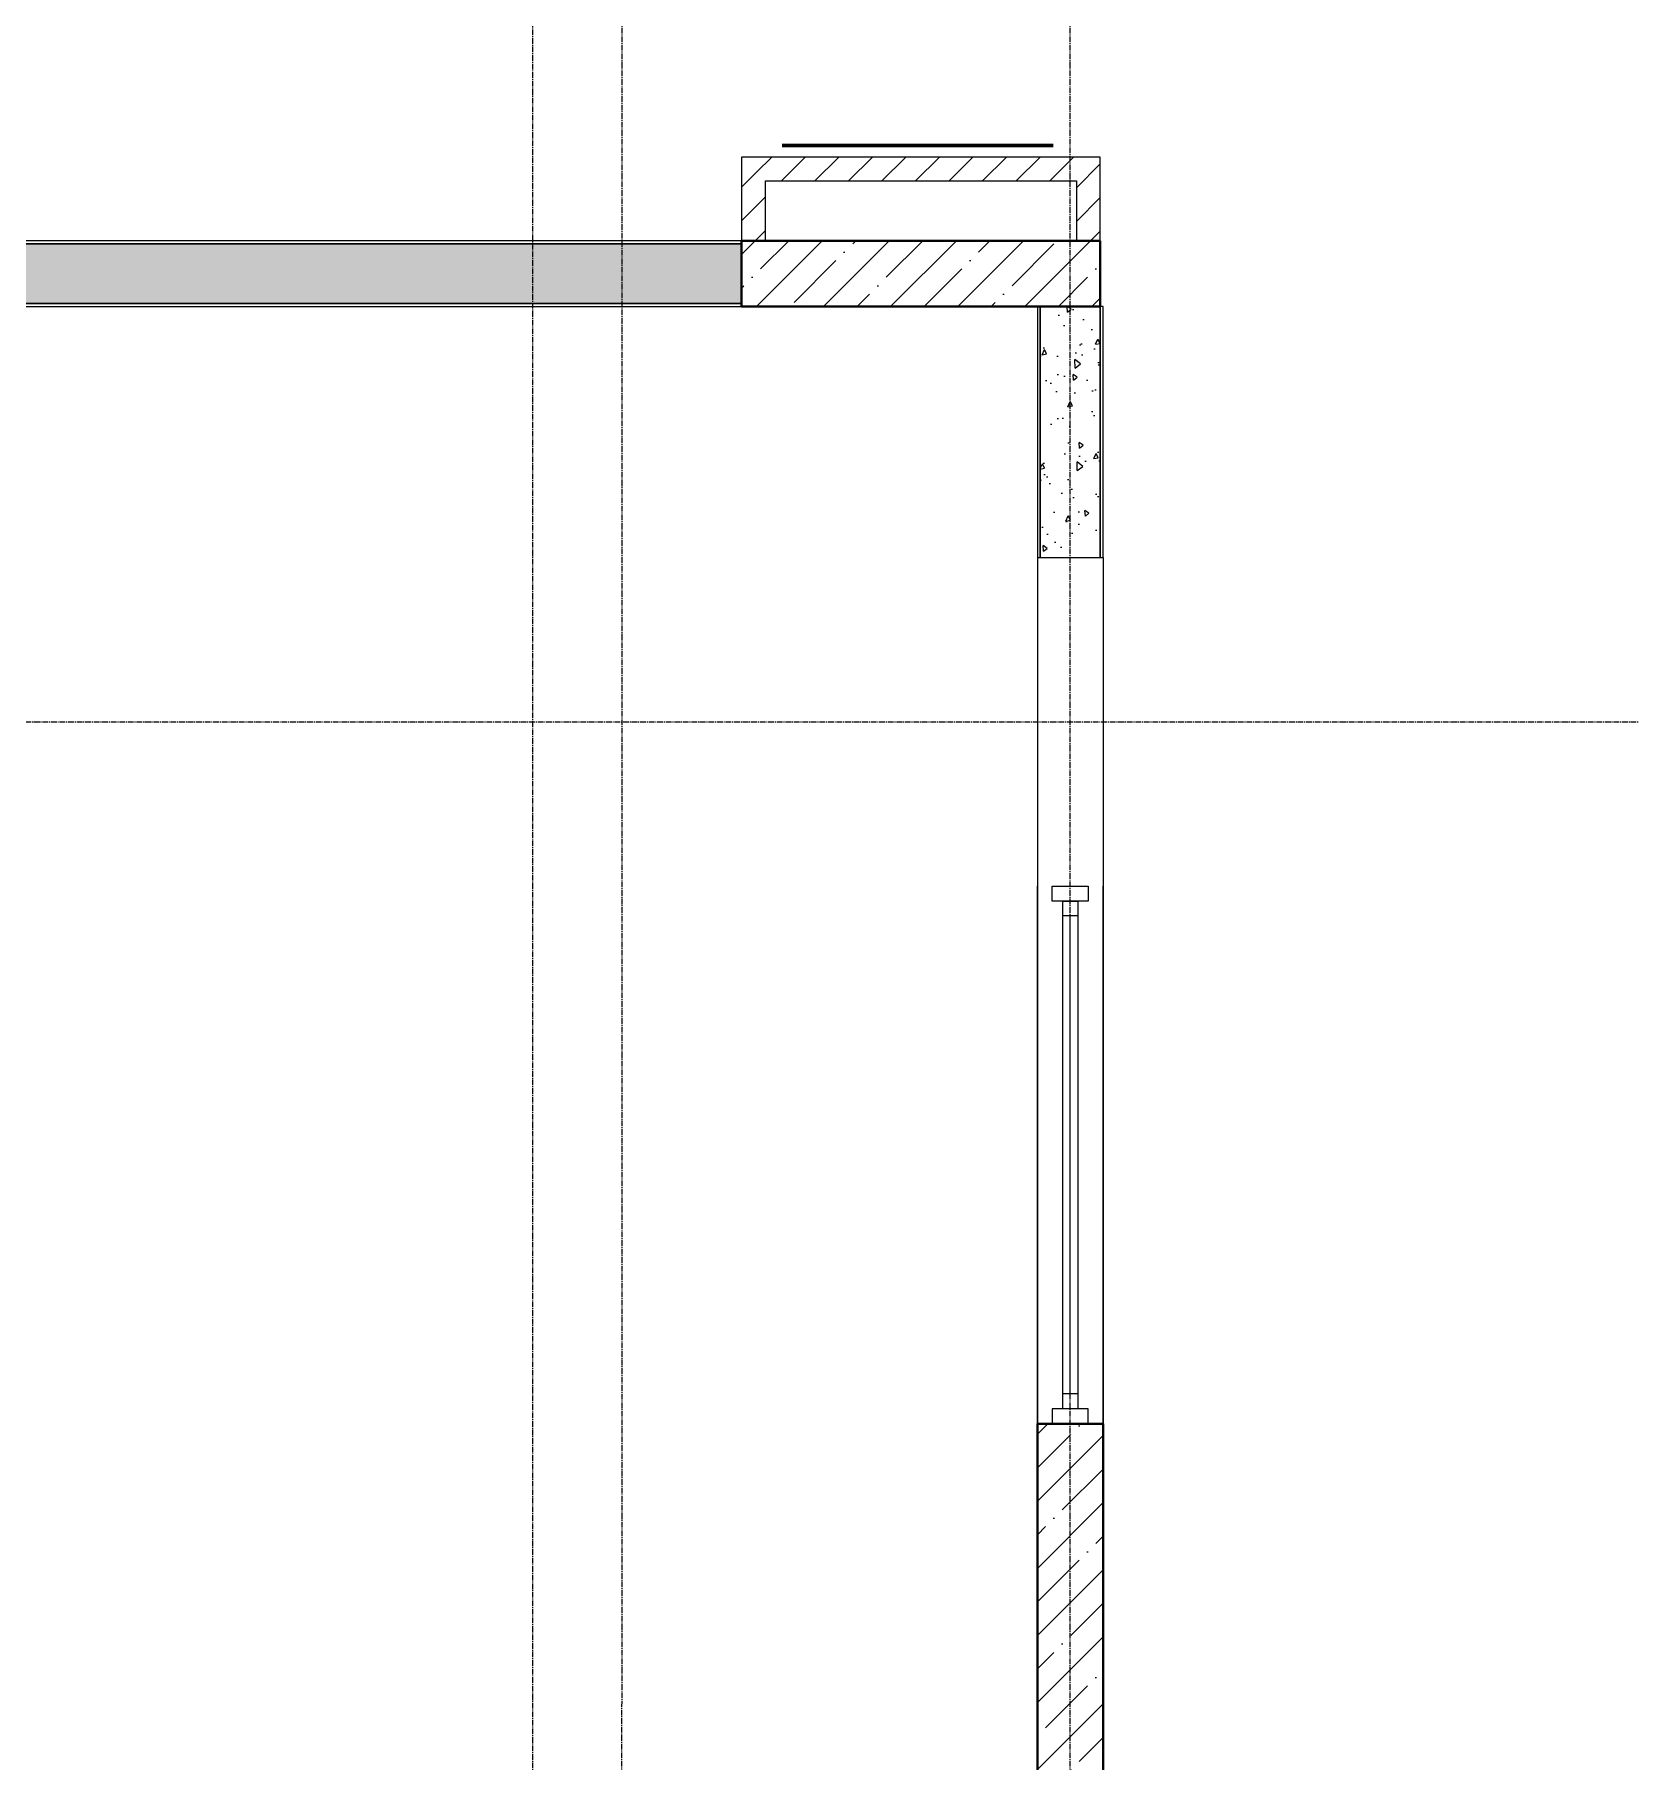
# Model space of a CAD drawing. Header units: millimetres. Extents: x -231292 to 573618, y -153144 to 564035.
# Drawn here: x 13217 to 18558, y -144525 to -138745 of the extents above; entities that cross this region are included whole.
import ezdxf

# ---------------------------------------------------------------- set-up
doc = ezdxf.new("R2010")
doc.units = ezdxf.units.MM
doc.linetypes.add('CENTER2', pattern=[28.575, 19.05, -3.175, 3.175, -3.175])
doc.linetypes.add('HIDDEN2', pattern=[4.7625, 3.175, -1.5875])
doc.layers.get('0').update_dxf_attribs({"color": 250})
for name, color, linetype, lineweight in [('11.10.2) люки', 30, 'Continuous', 60), ('АР_Колонны', 250, 'Continuous', 35), ('АР_Окна', 250, 'Continuous', 5), ('АР_Стены ЖБ', 250, 'Continuous', 35), ('АР_Стены ПЕНОблок', 250, 'Continuous', 20), ('АР_Тонкая', 250, 'Continuous', 5), ('АР_Штриховка', 250, 'Continuous', 0), ('РД_Оси_100', 250, 'Continuous', 0), ('РД_проем_инж перемыч_фахверк', 250, 'Continuous', 18)]:
    doc.layers.add(name, color=color, linetype=linetype, lineweight=lineweight)
doc.layers.add('РД_Витраж_вн', color=250, linetype='Continuous')
doc.layers.add('РД_Проем', color=250, linetype='Continuous', lineweight=0, plot=False)

# ---------------------------------------------------------------- blocks, each defined once
blk = doc.blocks.new('оси_рен')
at = {"layer": 'РД_Оси_100', "color": 251, "linetype": 'CENTER2', "true_color": 0x636466}
blk.add_line((1189697.958, 143713.25), (1225207.916, 143713.25), dxfattribs=at)
for points in [[(1201652.916, 223268.25), (1201652.916, 135558.25)], [(1201952.916, 135558.25), (1201952.916, 223268.25)], [(1203452.916, 135558.25), (1203452.916, 223268.25)]]:
    blk.add_lwpolyline(points, dxfattribs=at)

msp = doc.modelspace()

# ---------------------------------------------------------------- hatches: boundary and pattern name
at = {"layer": 'АР_Штриховка', "linetype": 'Continuous', "lineweight": 0, "ltscale": 0.5, "true_color": 0x000000}
h = msp.add_hatch(dxfattribs=at)
h.set_pattern_fill('ANSI31', color=18, scale=25, angle=-360, style=0)
h.set_pattern_definition([(45, (8883.46, -162345.28), (-56.1266, 56.1266), [])])
h.paths.add_polyline_path([(15663.458, -139235.283), (15583.458, -139155.283), (15583.458, -139435.283), (15663.458, -139435.283)], flags=0)
h = msp.add_hatch(dxfattribs=at)
h.set_pattern_fill('ANSI31', color=18, scale=25, style=0)
h.set_pattern_definition([(45, (8883.46, -162345.28), (-56.1266, 56.1266), [])])
h.paths.add_polyline_path([(16704.02, -139235.283), (16784.02, -139155.283), (15583.458, -139155.283), (15663.458, -139235.283)], flags=0)
h = msp.add_hatch(dxfattribs=at)
h.set_pattern_fill('ANSI31', color=18, scale=25, style=0)
h.set_pattern_definition([(45, (8883.46, -162345.28), (-56.1266, 56.1266), [])])
h.paths.add_polyline_path([(16704.02, -139435.283), (16784.02, -139435.283), (16784.02, -139155.283), (16704.02, -139235.283)], flags=0)
at = {"layer": 'АР_Штриховка', "linetype": 'Continuous', "lineweight": 0, "true_color": 0x000000}
h = msp.add_hatch(dxfattribs=at)
h.set_pattern_fill('AR-CONC', color=18, angle=45, style=0)
h.set_pattern_definition([(95, (8883.46, -162345.28), (140.09465, 117.5534), [19.05, -209.55]), (40, (8883.46, -162345.28), (-160.0185, 110.1767), [15.24, -167.6406]), (145.45144, (8895.13, -162335.49), (-19.9238, 227.7301), [16.19, -178.0902]), (91.1842, (8847.54, -162309.36), (221.4102, 161.9534), [28.575, -314.325]), (141.6356, (8866, -162295.87), (-7.0866, 342.8268), [24.285, -267.1356]), (36.1842, (8847.54, -162309.36), (-7.0866, 342.8268), [22.86, -251.4597]), (66, (8874.48, -162300.38), (179.52, 34.89515), [19.05, -209.55]), (11, (8874.48, -162300.38), (-86.54, 173.9412), [15.24, -167.64]), (116.45144, (8889.44, -162297.47), (92.98, 208.8363), [16.19, -178.09]), (82.5, (8883.46, -162345.28), (-57.60547, 61.97341), [0, -165.608, 0, -170.18, 0, -168.275]), (52.5, (8883.46, -162345.28), (-23.58973, 118.087), [0, -97.028, 0, -161.798, 0, -64.135]), (12.5, (8843.406, -162385.335), (99.92786, 91.8262), [0, -63.5, 0, -198.12, 0, -262.89]), (2.5, (8825.45, -162403.3), (86.7639, 122.7224), [0, -82.55, 0, -131.572, 0, -186.69])])
h.paths.add_polyline_path([(9003.458, -139445.283), (9003.458, -139645.283), (15583.458, -139645.283), (15583.458, -139445.283)], flags=0)
at = {"layer": 'АР_Штриховка', "linetype": 'Continuous', "lineweight": 5, "true_color": 0x000000}
h = msp.add_hatch(dxfattribs=at)
h.set_pattern_fill('ANSI35', color=18, scale=25, style=0)
h.set_pattern_definition([(45, (8883.46, -162345.28), (-112.2532, 112.2532), []), (45, (8995.71, -162345.28), (-112.2532, 112.2532), [198.4375, -39.6875, 0, -39.6875])])
h.paths.add_polyline_path([(16783.458, -139655.283), (16783.458, -139435.283), (15583.458, -139435.283), (15583.458, -139655.283)], flags=0)
at = {"layer": 'АР_Штриховка', "linetype": 'Continuous', "lineweight": 0, "true_color": 0x000000}
h = msp.add_hatch(dxfattribs=at)
h.set_pattern_fill('AR-CONC', color=18, angle=45, style=0)
h.set_pattern_definition([(95, (8883.46, -162345.28), (140.09465, 117.5534), [19.05, -209.55]), (40, (8883.46, -162345.28), (-160.0185, 110.1767), [15.24, -167.6406]), (145.45144, (8895.13, -162335.49), (-19.9238, 227.7301), [16.19, -178.0902]), (91.1842, (8847.54, -162309.36), (221.4102, 161.9534), [28.575, -314.325]), (141.6356, (8866, -162295.87), (-7.0866, 342.8268), [24.285, -267.1356]), (36.1842, (8847.54, -162309.36), (-7.0866, 342.8268), [22.86, -251.4597]), (66, (8874.48, -162300.38), (179.52, 34.89515), [19.05, -209.55]), (11, (8874.48, -162300.38), (-86.5399, 173.9412), [15.24, -167.64]), (116.45145, (8889.44, -162297.47), (92.98, 208.8363), [16.19, -178.09]), (82.5, (8883.46, -162345.28), (-57.60547, 61.97341), [0, -165.608, 0, -170.18, 0, -168.275]), (52.5, (8883.46, -162345.28), (-23.58973, 118.087), [0, -97.028, 0, -161.798, 0, -64.135]), (12.5, (8843.406, -162385.335), (99.92786, 91.8262), [0, -63.5, 0, -198.12, 0, -262.89]), (2.5, (8825.45, -162403.3), (86.7639, 122.7224), [0, -82.55, 0, -131.572, 0, -186.69])])
h.paths.add_polyline_path([(16583.458, -140495.283), (16783.458, -140495.283), (16783.458, -139655.283), (16583.458, -139655.283)], flags=0)
at = {"layer": 'АР_Штриховка', "linetype": 'Continuous', "lineweight": 5, "true_color": 0x000000}
h = msp.add_hatch(dxfattribs=at)
h.set_pattern_fill('ANSI35', color=18, scale=25, style=0)
h.set_pattern_definition([(45, (8883.46, -162345.28), (-112.2532, 112.2532), []), (45, (8995.71, -162345.28), (-112.2532, 112.2532), [198.4375, -39.6875, 0, -39.6875])])
h.paths.add_polyline_path([(16793.458, -143395.283), (16573.458, -143395.283), (16573.458, -144595.283), (16793.458, -144595.283)], flags=0)

# ---------------------------------------------------------------- linework, layer by layer
at = {"layer": '11.10.2) люки'}
msp.add_lwpolyline([(15719.764, -139116.51), (16626.481, -139116.51)], dxfattribs=at)
at = {"layer": 'АР_Колонны', "color": 18, "linetype": 'HIDDEN2', "lineweight": 25, "true_color": 0x000000}
for p, q in [((15583.458, -139435.283), (16783.458, -139435.283)), ((15583.458, -139655.283), (15583.458, -139435.283)), ((16783.458, -139435.283), (16783.458, -139655.283)), ((16783.458, -139655.283), (15583.458, -139655.283)), ((16573.458, -143395.283), (16793.458, -143395.283)), ((16573.458, -144595.283), (16573.458, -143395.283)), ((16793.458, -143395.283), (16793.458, -144595.283))]:
    msp.add_line(p, q, dxfattribs=at)
at = {"layer": 'АР_Колонны', "color": 18, "linetype": 'Continuous', "lineweight": 30, "true_color": 0x000000}
for p, q in [((15583.458, -139435.283), (15583.458, -139655.283)), ((16783.458, -139435.283), (15583.458, -139435.283)), ((16783.458, -139655.283), (16783.458, -139435.283)), ((15583.458, -139655.283), (16783.458, -139655.283)), ((16573.458, -143395.283), (16573.458, -144595.283)), ((16793.458, -143395.283), (16573.458, -143395.283)), ((16793.458, -144595.283), (16793.458, -143395.283))]:
    msp.add_line(p, q, dxfattribs=at)
at = {"layer": 'АР_Окна', "color": 18, "linetype": 'Continuous', "lineweight": 5, "true_color": 0x000000}
for p, q in [((16573.458, -143395.283), (16573.458, -141595.283)), ((16793.458, -143395.283), (16793.458, -141595.283)), ((16708.458, -141695.283), (16658.458, -141695.283)), ((16683.458, -143295.283), (16683.458, -141695.283)), ((16708.458, -143295.283), (16658.458, -143295.283))]:
    msp.add_line(p, q, dxfattribs=at)
for points in [[(16623.458, -141645.283), (16623.458, -141595.283), (16743.458, -141595.283), (16743.458, -141645.283)], [(16708.458, -143345.283), (16658.458, -143345.283), (16658.458, -141645.283), (16708.458, -141645.283)], [(16623.458, -143345.283), (16623.458, -143395.283), (16743.458, -143395.283), (16743.458, -143345.283)]]:
    msp.add_lwpolyline(points, close=True, dxfattribs=at)
at = {"layer": 'АР_Стены ЖБ', "color": 18, "linetype": 'Continuous', "lineweight": 40, "true_color": 0x000000}
for p, q in [((16783.458, -139435.283), (15583.458, -139435.283)), ((15583.458, -139435.283), (15583.458, -139655.283)), ((16783.458, -139655.283), (16783.458, -139435.283)), ((15583.458, -139655.283), (16783.458, -139655.283)), ((16793.458, -143395.283), (16573.458, -143395.283)), ((16573.458, -143395.283), (16573.458, -144595.283)), ((16793.458, -144595.283), (16793.458, -143395.283))]:
    msp.add_line(p, q, dxfattribs=at)
at = {"layer": 'АР_Стены ПЕНОблок', "color": 18, "linetype": 'Continuous', "lineweight": 20, "true_color": 0x000000}
for p, q in [((15583.458, -139155.283), (15583.458, -139435.283)), ((16784.02, -139155.283), (15583.458, -139155.283)), ((16784.02, -139435.283), (16784.02, -139155.283)), ((15663.458, -139435.283), (15663.458, -139235.283)), ((15663.458, -139235.283), (16704.02, -139235.283)), ((16704.02, -139235.283), (16704.02, -139435.283)), ((15583.458, -139445.283), (9003.458, -139445.283)), ((15583.458, -139435.283), (15663.458, -139435.283)), ((15583.458, -139645.283), (15583.458, -139445.283)), ((16704.02, -139435.283), (16784.02, -139435.283)), ((9003.458, -139645.283), (15583.458, -139645.283)), ((16783.458, -139655.283), (16583.458, -139655.283)), ((16583.458, -139655.283), (16583.458, -140495.283)), ((16783.458, -140495.283), (16783.458, -139655.283)), ((16583.458, -140495.283), (16783.458, -140495.283))]:
    msp.add_line(p, q, dxfattribs=at)
at = {"layer": 'АР_Тонкая', "color": 18, "linetype": 'Continuous', "lineweight": 0, "true_color": 0x000000}
for p, q in [((15583.458, -139435.283), (9003.458, -139435.283)), ((9003.458, -139445.283), (15583.458, -139445.283)), ((15583.458, -139445.283), (15583.458, -139435.283)), ((15583.458, -139645.283), (9003.458, -139645.283)), ((15583.458, -139655.283), (15583.458, -139645.283)), ((9003.458, -139655.283), (15583.458, -139655.283)), ((16583.458, -139655.283), (16573.458, -139655.283)), ((16573.458, -139655.283), (16573.458, -140495.283)), ((16583.458, -140495.283), (16583.458, -139655.283)), ((16793.458, -139655.283), (16783.458, -139655.283)), ((16783.458, -139655.283), (16783.458, -140495.283)), ((16793.458, -140495.283), (16793.458, -139655.283)), ((16573.458, -140495.283), (16583.458, -140495.283)), ((16783.458, -140495.283), (16793.458, -140495.283))]:
    msp.add_line(p, q, dxfattribs=at)
at = {"layer": 'РД_Витраж_вн', "color": 18, "linetype": 'Continuous', "lineweight": 25, "true_color": 0x000000}
for p, q in [((16573.458, -140495.283), (16573.458, -143395.283)), ((16793.458, -140495.283), (16793.458, -143395.283))]:
    msp.add_line(p, q, dxfattribs=at)
at = {"layer": 'РД_Проем', "color": 18, "linetype": 'Continuous', "lineweight": 0, "true_color": 0x000000}
for p, q in [((16573.458, -140495.283), (16573.458, -143395.283)), ((16793.458, -140495.283), (16793.458, -143395.283))]:
    msp.add_line(p, q, dxfattribs=at)
at = {"layer": 'РД_проем_инж перемыч_фахверк', "color": 18, "linetype": 'Continuous', "lineweight": 18, "true_color": 0x000000}
for p, q in [((16573.458, -140495.283), (16573.458, -143395.283)), ((16793.458, -140495.283), (16793.458, -143395.283))]:
    msp.add_line(p, q, dxfattribs=at)

# ---------------------------------------------------------------- block references
at = {"rotation": 359.999868838025}
msp.add_blockref('оси_рен', (-1186769.82, -284755.728), dxfattribs=at)

doc.saveas('drawing.dxf')
